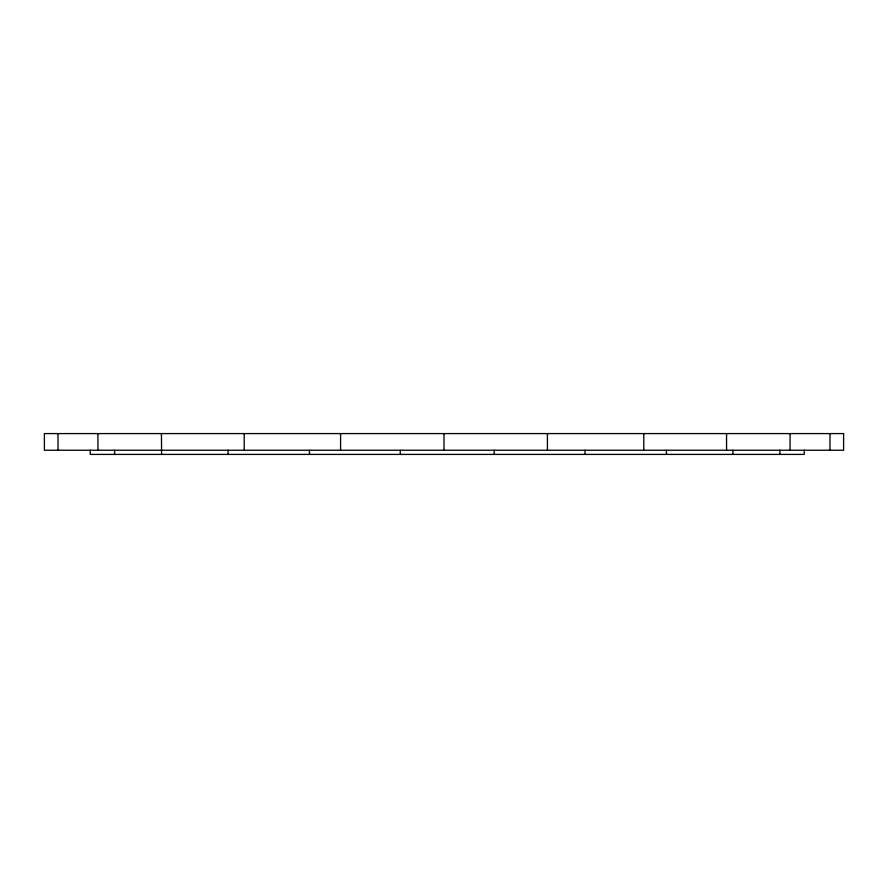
<?xml version="1.0" encoding="UTF-8"?>
<svg xmlns="http://www.w3.org/2000/svg" width="888" height="888" viewBox="0 0 888 888"><rect width="100%" height="100%" fill="white"/><g stroke="black" fill="none" stroke-linecap="round" stroke-linejoin="round"><path stroke-width="1.33" d="M829.98 433.588L829.98 450.238M804.239 450.238L804.239 454.412L90.287 454.412L90.287 450.238M790.065 433.588L790.065 450.238M779.908 450.238L779.908 454.412M732.911 450.238L732.911 454.412M726.562 433.588L726.562 450.238M666.444 450.238L666.444 454.412M643.8 433.588L643.8 450.238M585.048 450.238L585.048 454.412M547.419 433.588L547.419 450.238M494.25 450.238L494.25 454.412M444 433.588L444 450.238M400.266 450.238L400.266 454.412M340.581 433.588L340.581 450.238M309.468 450.238L309.468 454.412M244.2 433.588L244.2 450.238M228.072 450.238L228.072 454.412M161.438 433.588L161.605 454.412M114.608 450.238L114.608 454.412M97.935 433.588L97.935 450.238M58.02 433.588L58.02 450.238M843.6 433.588L44.4 433.588L44.4 450.238L843.6 450.238L843.6 433.588"/></g></svg>
